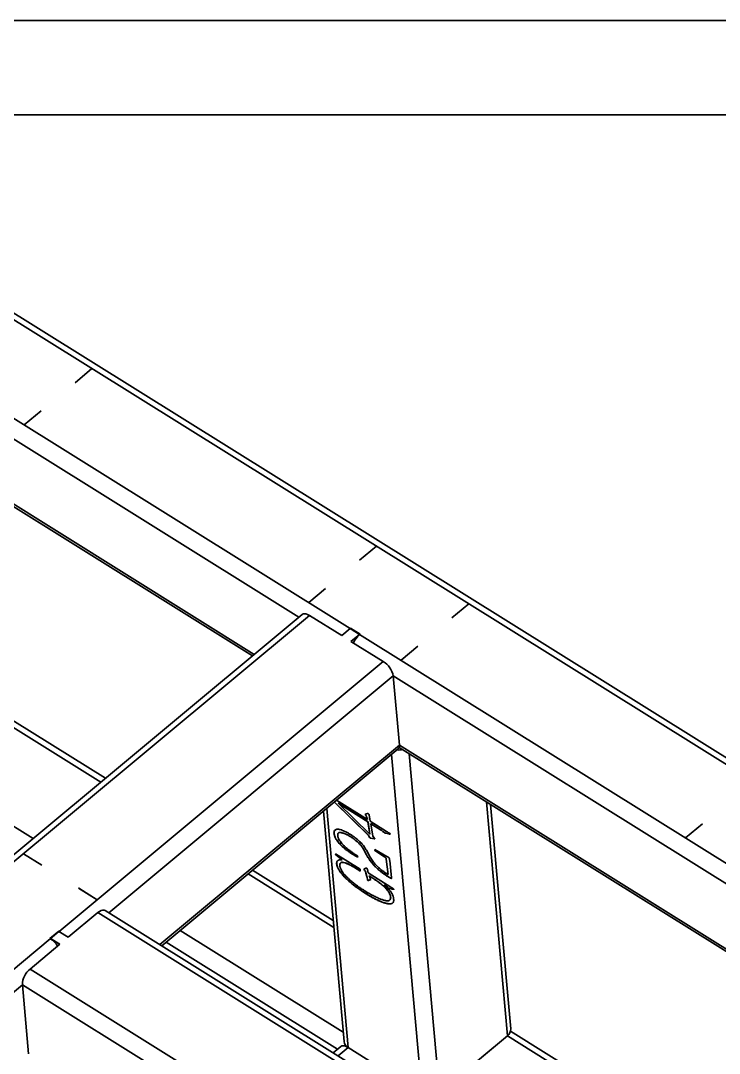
# Model space of a CAD drawing. Header units: millimetres. Extents: x 0 to 14850, y 0 to 10716.
# Drawn here: x 7656 to 9511, y 7758 to 10500 of the extents above; entities that cross this region are included whole.
import ezdxf

# ---------------------------------------------------------------- set-up
doc = ezdxf.new("R2010")
doc.units = ezdxf.units.MM
doc.header["$LTSCALE"] = 50
doc.layers.add('粗实线', color=7, linetype='Continuous', lineweight=35)

msp = doc.modelspace()

# ---------------------------------------------------------------- linework, layer by layer
at = {"color": 7, "linetype": 'Continuous', "lineweight": 35}
for p, q in [((12601.791, 6606.967), (6844.5, 10200.785)), ((12617.745, 6614.643), (6864.203, 10206.122)), ((6664.421, 10050.904), (8530.028, 8886.354)), ((6665.235, 9816.169), (8271.106, 8813.752)), ((7844.684, 9576.122), (7799.878, 9538.83)), ((7799.903, 9538.814), (7844.709, 9576.107)), ((7844.709, 9576.107), (7844.684, 9576.122)), ((7844.687, 9576.089), (7844.684, 9576.122)), ((7799.878, 9538.83), (7799.903, 9538.814)), ((7709.861, 9463.908), (7665.055, 9426.616)), ((7665.08, 9426.6), (7709.886, 9463.893)), ((7709.886, 9463.893), (7709.861, 9463.908)), ((7709.864, 9463.875), (7709.861, 9463.908)), ((7665.055, 9426.616), (7665.08, 9426.6)), ((8600.114, 9104.567), (8555.308, 9067.275)), ((8555.333, 9067.26), (8600.139, 9104.552)), ((8600.139, 9104.552), (8600.114, 9104.567)), ((8600.117, 9104.534), (8600.114, 9104.567)), ((7880.585, 8488.718), (6966.785, 9059.131)), ((8555.308, 9067.275), (8555.333, 9067.26)), ((8465.291, 8992.353), (8420.485, 8955.061)), ((8420.51, 8955.046), (8465.316, 8992.338)), ((8465.316, 8992.338), (8465.291, 8992.353)), ((8465.294, 8992.32), (8465.291, 8992.353)), ((8420.485, 8955.061), (8420.51, 8955.046)), ((8845.105, 8951.639), (8800.299, 8914.346)), ((8800.324, 8914.331), (8845.13, 8951.623)), ((8845.13, 8951.623), (8845.105, 8951.639)), ((8845.108, 8951.605), (8845.105, 8951.639)), ((8402.989, 8923.518), (7548.405, 8212.243)), ((8422.262, 8920.838), (7561.708, 8204.594)), ((8422.262, 8920.838), (8508.008, 8867.313)), ((8800.299, 8914.346), (8800.324, 8914.331)), ((8530.518, 8886.048), (8508.008, 8867.313)), ((8531.154, 8887.291), (8530.028, 8886.354)), ((8555.017, 8870.755), (8530.518, 8886.048)), ((8556.633, 8871.386), (8531.154, 8887.291)), ((8531.309, 8885.554), (8531.154, 8887.291)), ((8532.508, 8852.02), (8555.017, 8870.755)), ((8555.077, 8870.087), (8555.017, 8870.755)), ((8555.507, 8870.449), (8556.633, 8871.386)), ((8555.507, 8870.449), (10530.626, 7637.54)), ((8532.508, 8852.02), (8618.254, 8798.495)), ((8710.282, 8839.425), (8665.476, 8802.132)), ((8665.501, 8802.117), (8710.307, 8839.409)), ((8710.307, 8839.409), (8710.282, 8839.425)), ((8710.285, 8839.391), (8710.282, 8839.425)), ((8665.476, 8802.132), (8665.501, 8802.117)), ((7757.701, 8082.252), (8618.254, 8798.495)), ((8661.218, 8576.744), (8644.805, 8760.262)), ((8030.217, 8043.873), (8658.043, 8566.416)), ((8660.703, 8570.558), (10271.704, 7564.938)), ((8579.116, 8337.036), (8488.706, 8425.476)), ((8579.341, 8337.223), (8488.931, 8425.664)), ((8494.507, 8430.304), (8576.243, 8379.283)), ((8498.416, 8422.48), (8498.19, 8422.293)), ((8577.742, 8372.635), (8498.19, 8422.293)), ((8498.19, 8422.293), (8582.276, 8339.928)), ((8577.967, 8372.822), (8498.416, 8422.48)), ((8956.627, 7823.09), (8903.321, 8419.11)), ((8459.461, 8401.135), (8514.153, 7789.613)), ((8570.295, 8392.944), (8576.656, 8394.905)), ((8571.855, 8390.495), (8570.295, 8392.944)), ((8572.08, 8390.682), (8570.583, 8393.032)), ((8572.08, 8390.682), (8571.855, 8390.495)), ((8580.587, 8391.415), (8583.911, 8374.496)), ((8574.049, 8386.284), (8573.824, 8386.096)), ((8575.579, 8381.831), (8573.824, 8386.096)), ((8575.804, 8382.018), (8574.049, 8386.284)), ((8575.804, 8382.018), (8575.579, 8381.831)), ((8576.468, 8379.47), (8576.243, 8379.283)), ((8577.967, 8372.822), (8577.742, 8372.635)), ((8582.276, 8339.928), (8577.742, 8372.635)), ((8582.501, 8340.115), (8577.967, 8372.822)), ((8583.911, 8374.496), (8626.828, 8347.706)), ((8585.904, 8367.648), (8585.679, 8367.461)), ((8585.679, 8367.461), (8590.426, 8334.621)), ((8611.075, 8351.828), (8585.679, 8367.461)), ((8611.3, 8352.015), (8585.904, 8367.648)), ((9465.59, 8367.946), (9420.784, 8330.654)), ((9420.808, 8330.639), (9465.614, 8367.931)), ((9465.614, 8367.931), (9465.59, 8367.946)), ((9465.593, 8367.913), (9465.59, 8367.946)), ((8487.667, 8342.917), (8487.442, 8342.729)), ((8517.002, 8341.333), (8516.777, 8341.145)), ((8579.341, 8337.223), (8579.116, 8337.036)), ((8580.792, 8333.667), (8579.116, 8337.036)), ((8581.017, 8333.855), (8579.341, 8337.223)), ((8582.501, 8340.115), (8582.276, 8339.928)), ((8590.426, 8334.621), (8594.211, 8330.155)), ((8611.3, 8352.015), (8611.075, 8351.828)), ((8625.45, 8342.963), (8625.225, 8342.776)), ((8628.46, 8341.823), (8625.225, 8342.776)), ((8628.685, 8342.01), (8625.45, 8342.963)), ((8628.685, 8342.01), (8628.46, 8341.823)), ((8632.61, 8341.147), (8628.46, 8341.823)), ((8632.835, 8341.334), (8628.685, 8342.01)), ((8632.835, 8341.334), (8632.61, 8341.147)), ((8581.017, 8333.855), (8580.792, 8333.667)), ((8581.414, 8331.585), (8580.792, 8333.667)), ((8581.639, 8331.772), (8581.017, 8333.855)), ((8581.639, 8331.772), (8581.414, 8331.585)), ((8585.683, 8329.656), (8585.457, 8329.468)), ((8594.2, 8328.028), (8585.457, 8329.468)), ((8594.425, 8328.215), (8585.683, 8329.656)), ((8594.425, 8328.215), (8594.2, 8328.028)), ((9420.784, 8330.654), (9420.808, 8330.639)), ((7662.809, 8288.384), (7662.786, 8288.365)), ((7662.786, 8288.365), (7711.552, 8257.925)), ((7711.574, 8257.944), (7662.809, 8288.384)), ((7662.812, 8288.349), (7662.809, 8288.384)), ((8491.676, 8287.896), (8556.602, 8247.367)), ((8491.917, 8285.203), (8491.676, 8287.896)), ((8492.142, 8285.391), (8491.917, 8285.203)), ((8509.161, 8271.897), (8491.917, 8285.203)), ((8492.142, 8285.391), (8491.932, 8287.736)), ((8509.386, 8272.084), (8492.142, 8285.391)), ((8528.315, 8293.158), (8528.09, 8292.971)), ((8542.146, 8287.586), (8550.08, 8282.446)), ((8550.08, 8282.446), (8550.383, 8279.055)), ((8566.737, 8298.643), (8566.512, 8298.456)), ((8573.583, 8285.349), (8566.512, 8298.456)), ((8573.809, 8285.536), (8566.737, 8298.643)), ((8573.338, 8298.212), (8581.741, 8282.579)), ((8573.809, 8285.536), (8573.583, 8285.349)), ((8596.008, 8299.941), (8627.536, 8281.328)), ((8596.288, 8296.817), (8596.008, 8299.941)), ((8596.513, 8297.004), (8596.263, 8299.79)), ((8596.513, 8297.004), (8596.288, 8296.817)), ((8617.241, 8282.89), (8596.288, 8296.817)), ((8617.466, 8283.077), (8596.513, 8297.004)), ((8617.466, 8283.077), (8617.241, 8282.89)), ((7711.552, 8257.925), (7711.574, 8257.944)), ((8494.711, 8261.536), (8494.486, 8261.349)), ((8505.488, 8272.495), (8509.161, 8271.897)), ((8509.386, 8272.084), (8509.161, 8271.897)), ((8626.395, 8274.302), (8626.17, 8274.115)), ((8631.181, 8233.076), (8626.17, 8274.115)), ((8631.406, 8233.263), (8626.395, 8274.302)), ((8635.346, 8270.082), (8640.545, 8224.689)), ((8485.393, 8111.185), (8271.505, 8244.698)), ((8556.602, 8247.367), (8557.273, 8242.492)), ((8566.314, 8247.456), (8572.21, 8250.115)), ((8568.85, 8244.587), (8566.314, 8247.456)), ((8569.075, 8244.774), (8566.594, 8247.582)), ((8569.075, 8244.774), (8568.85, 8244.587)), ((8572.471, 8237.162), (8572.246, 8236.975)), ((8573.976, 8230.371), (8572.246, 8236.975)), ((8574.201, 8230.559), (8572.471, 8237.162)), ((8574.201, 8230.559), (8573.976, 8230.371)), ((8575.566, 8224.953), (8573.976, 8230.371)), ((8575.791, 8225.141), (8574.201, 8230.559)), ((8575.791, 8225.141), (8575.566, 8224.953)), ((8576.048, 8219.569), (8575.566, 8224.953)), ((8575.754, 8248.343), (8576.142, 8246.625)), ((8576.273, 8219.756), (8575.791, 8225.141)), ((8576.142, 8246.625), (8578.326, 8237.197)), ((8578.326, 8237.197), (8637.999, 8199.948)), ((8581.03, 8229.905), (8580.805, 8229.718)), ((8588.032, 8224.987), (8580.805, 8229.718)), ((8588.257, 8225.174), (8581.03, 8229.905)), ((8588.257, 8225.174), (8588.032, 8224.987)), ((8618.987, 8235.712), (8618.762, 8235.524)), ((8621.094, 8239.812), (8631.181, 8233.076)), ((8631.406, 8233.263), (8631.181, 8233.076)), ((8576.273, 8219.756), (8576.048, 8219.569)), ((8585.053, 8220.067), (8579.402, 8217.663)), ((8579.628, 8217.85), (8579.402, 8217.663)), ((8585.017, 8220.144), (8579.628, 8217.85)), ((8583.392, 8223.646), (8585.053, 8220.067)), ((8620.743, 8205.963), (8620.518, 8205.775)), ((8629.263, 8199.061), (8620.518, 8205.775)), ((8629.488, 8199.248), (8620.743, 8205.963)), ((8629.488, 8199.248), (8629.263, 8199.061)), ((8631.704, 8196.878), (8629.263, 8199.061)), ((8631.929, 8197.066), (8629.488, 8199.248)), ((7809.546, 8196.788), (7809.524, 8196.769)), ((7809.524, 8196.769), (7858.289, 8166.328)), ((7858.312, 8166.347), (7809.546, 8196.788)), ((7809.549, 8196.753), (7809.546, 8196.788)), ((8550.732, 8196.909), (8550.507, 8196.722)), ((8631.929, 8197.066), (8631.704, 8196.878)), ((8635.413, 8195.958), (8635.188, 8195.771)), ((8639.089, 8195.25), (8635.188, 8195.771)), ((8639.314, 8195.437), (8635.413, 8195.958)), ((8638.018, 8172.081), (8637.793, 8171.894)), ((8639.314, 8195.437), (8639.089, 8195.25)), ((8642.112, 8194.43), (8639.089, 8195.25)), ((8642.337, 8194.617), (8639.314, 8195.437)), ((8642.337, 8194.617), (8642.112, 8194.43)), ((7858.289, 8166.328), (7858.312, 8166.347)), ((7781.75, 8066.584), (7860.535, 8132.157)), ((9616.141, 7036.272), (7860.535, 8132.157)), ((9635.843, 7041.608), (7880.237, 8137.494)), ((6772.893, 7262.59), (7734.291, 8062.767)), ((7756.476, 8083.016), (7733.066, 8063.532)), ((7733.066, 8063.532), (7734.291, 8062.767)), ((7757.251, 8081.877), (7734.741, 8063.142)), ((7734.741, 8063.142), (7759.24, 8047.849)), ((7734.804, 8062.442), (7734.741, 8063.142)), ((7757.701, 8082.252), (7756.476, 8083.016)), ((7756.625, 8081.356), (7756.476, 8083.016)), ((7781.75, 8066.584), (7757.251, 8081.877)), ((7680.455, 7982.276), (7759.24, 8047.849)), ((7680.455, 7982.276), (9436.062, 6886.391)), ((7676.41, 7757.082), (7659.997, 7940.601)), ((9881.182, 7239.905), (8956.187, 7817.305)), ((8767.846, 7654.946), (8947.925, 7804.827)), ((8880.396, 7748.605), (8947.712, 7804.632)), ((8947.691, 7804.614), (8947.689, 7804.631)), ((8947.712, 7804.632), (8947.7, 7804.64)), ((8505.572, 7776.527), (8485.4, 7759.738)), ((8720.837, 7651.504), (8524.844, 7773.847))]:
    msp.add_line(p, q, dxfattribs=at)
at = {"color": 8, "linetype": 'Continuous', "lineweight": 35}
for p, q in [((8394.538, 8916.484), (6643.963, 10009.229)), ((6660.376, 9825.71), (8275.575, 8817.471)), ((7868.477, 8478.641), (6947.083, 9053.794)), ((6767.004, 8903.913), (7688.398, 8328.76)), ((8644.805, 8760.262), (7889.565, 8131.671)), ((10395.135, 7667.671), (8644.805, 8760.262)), ((8024.941, 8047.166), (8661.218, 8576.744)), ((8661.218, 8576.744), (10276.172, 7568.657)), ((8687.45, 8553.861), (8767.846, 7654.946)), ((8720.837, 7651.504), (8640.329, 8551.673)), ((8947.925, 7804.827), (8892.375, 8425.943)), ((8468.099, 8408.325), (8524.844, 7773.847)), ((8487.063, 8092.507), (8259.397, 8234.621)), ((8079.318, 8084.74), (8511.909, 7814.708)), ((8497.12, 7769.493), (8041.937, 8053.628)), ((7659.997, 7940.601), (6904.757, 7312.01)), ((9410.327, 6848.009), (7659.997, 7940.601)), ((9869.074, 7229.827), (8947.925, 7804.827)), ((8524.844, 7773.847), (8498.253, 7751.715))]:
    msp.add_line(p, q, dxfattribs=at)
at = {"color": 7, "linetype": 'Continuous', "lineweight": 35, "flags": 128}
for points in [[(8402.989, 8923.518), (8405.539, 8924.933), (8408.996, 8925.468), (8413.042, 8924.944), (8417.521, 8923.381), (8422.262, 8920.838)], [(8530.028, 8886.354), (8526.506, 8883.114), (8524.71, 8881.214)], [(7860.535, 8132.157), (7864.966, 8135.371), (7869.305, 8137.58), (7873.386, 8138.7), (7877.052, 8138.686), (7880.163, 8137.539), (7880.237, 8137.494)], [(7763.746, 8077.823), (7761.588, 8079.555), (7757.701, 8082.252)], [(8505.572, 7776.527), (8508.121, 7777.942), (8511.579, 7778.477), (8515.625, 7777.953), (8520.104, 7776.39), (8524.844, 7773.847)]]:
    msp.add_lwpolyline(points, dxfattribs=at)
at = {"color": 7, "linetype": 'Continuous', "lineweight": 35}
for centre, radius, start, end in [((8596.247, 8823.298), 62.313, 130.82743, 156.690576), ((8587.554, 8748.839), 58.38, 11.283682, 58.272588), ((8659.362, 8609.316), 45.668, 264.48199, 283.246038), ((8650.389, 8574.422), 11.076, 313.71665, 12.103378), ((7699.012, 8008.716), 64.545, 32.247354, 56.867864), ((7715.635, 7939.147), 55.657, 129.203712, 178.503406), ((8935.198, 7822.096), 21.452, 306.390451, 2.65515), ((8535.149, 7792.343), 21.173, 187.408317, 240.874839)]:
    msp.add_arc(centre, radius, start, end, dxfattribs=at)
for points, knots in [([(8573.824, 8386.096), (8573.612, 8386.638), (8573.234, 8387.605), (8572.682, 8388.89), (8572.262, 8389.817), (8571.964, 8390.314), (8571.855, 8390.495)], [0, 0, 0, 0, 0.37378688, 0.66626326, 0.8783288, 1, 1, 1, 1]), ([(8574.049, 8386.284), (8573.837, 8386.826), (8573.459, 8387.792), (8572.907, 8389.077), (8572.488, 8390.005), (8572.189, 8390.501), (8572.08, 8390.682)], [0, 0, 0, 0, 0.37378688, 0.66626326, 0.8783288, 1, 1, 1, 1]), ([(8576.656, 8394.905), (8577.039, 8394.969), (8577.657, 8395.071), (8578.768, 8394.594), (8579.568, 8393.902), (8580.159, 8393.134), (8580.517, 8392.257), (8580.561, 8391.727), (8580.587, 8391.415)], [0, 0, 0, 0, 0.28128283, 0.45425104, 0.59182614, 0.69909648, 0.82317497, 1, 1, 1, 1]), ([(8576.243, 8379.283), (8576.205, 8379.742), (8576.141, 8380.524), (8575.743, 8381.45), (8575.579, 8381.831)], [0, 0, 0, 0, 0.58810374, 1, 1, 1, 1]), ([(8576.468, 8379.47), (8576.43, 8379.93), (8576.366, 8380.712), (8575.968, 8381.637), (8575.804, 8382.018)], [0, 0, 0, 0, 0.58810374, 1, 1, 1, 1]), ([(8487.442, 8342.729), (8487.433, 8343.47), (8487.414, 8344.934), (8487.787, 8346.831), (8488.345, 8348.558), (8489.55, 8350.443), (8491.553, 8352.264), (8494.266, 8353.205), (8496.811, 8353.433), (8498.996, 8353.339), (8501.447, 8352.96), (8505.068, 8352.118), (8509.909, 8350.573), (8516.099, 8347.801), (8522.565, 8344.443), (8529.22, 8340.608), (8535.822, 8336.544), (8540.165, 8333.49), (8542.261, 8332.016)], [0, 0, 0, 0, 0.03566827, 0.0704794, 0.1057527, 0.14113151, 0.2124266, 0.28305513, 0.3199666, 0.35823218, 0.39927559, 0.44288208, 0.53314979, 0.6237359, 0.71718827, 0.81469535, 0.91052174, 1, 1, 1, 1]), ([(8528.09, 8292.971), (8526.732, 8293.901), (8524.106, 8295.7), (8520.303, 8298.495), (8516.769, 8301.188), (8513.429, 8303.906), (8510.138, 8306.815), (8506.786, 8310.134), (8503.266, 8313.835), (8499.722, 8317.841), (8496.384, 8321.915), (8493.586, 8325.859), (8491.406, 8329.544), (8489.953, 8332.898), (8488.992, 8335.864), (8488.269, 8338.479), (8487.674, 8340.784), (8487.516, 8342.106), (8487.442, 8342.729)], [0, 0, 0, 0, 0.07739329, 0.14966975, 0.2168726, 0.27926888, 0.34156598, 0.40830718, 0.48034243, 0.55775938, 0.6332927, 0.70125462, 0.76230777, 0.81955094, 0.8730981, 0.92088682, 0.96272162, 1, 1, 1, 1]), ([(8487.667, 8342.917), (8487.762, 8344.558), (8487.953, 8347.84), (8489.311, 8350.449), (8490.551, 8351.176), (8490.692, 8351.258)], [0, 0, 0, 0, 0.46989921, 0.93993135, 1, 1, 1, 1]), ([(8528.315, 8293.158), (8526.957, 8294.088), (8524.331, 8295.887), (8520.528, 8298.682), (8516.994, 8301.375), (8513.655, 8304.093), (8510.363, 8307.002), (8507.011, 8310.322), (8503.491, 8314.023), (8499.947, 8318.029), (8496.609, 8322.102), (8493.812, 8326.046), (8491.632, 8329.731), (8490.178, 8333.085), (8489.217, 8336.052), (8488.494, 8338.667), (8487.899, 8340.971), (8487.741, 8342.293), (8487.667, 8342.917)], [0, 0, 0, 0, 0.07739329, 0.14966975, 0.2168726, 0.27926888, 0.34156598, 0.40830718, 0.48034243, 0.55775938, 0.6332927, 0.70125462, 0.76230777, 0.81955094, 0.8730981, 0.92088682, 0.96272162, 1, 1, 1, 1]), ([(8516.777, 8341.145), (8515.452, 8341.663), (8512.869, 8342.674), (8509.167, 8343.835), (8505.824, 8344.459), (8502.732, 8344.811), (8500.121, 8344.439), (8498.335, 8342.929), (8497.273, 8340.474), (8497.249, 8338.209), (8497.236, 8337.023)], [0, 0, 0, 0, 0.13761604, 0.26839697, 0.39555871, 0.51663673, 0.63237463, 0.74612586, 0.8670581, 1, 1, 1, 1]), ([(8497.236, 8337.023), (8497.289, 8336.362), (8497.393, 8335.044), (8497.89, 8332.867), (8498.733, 8330.525), (8500.176, 8327.239), (8502.704, 8322.906), (8506.398, 8317.697), (8510.793, 8312.572), (8515.798, 8307.581), (8521.438, 8302.702), (8527.731, 8297.628), (8534.725, 8292.536), (8539.601, 8289.284), (8542.146, 8287.586)], [0, 0, 0, 0, 0.03910983, 0.07800729, 0.11696477, 0.15779616, 0.24060817, 0.32726753, 0.41765048, 0.51247808, 0.61641783, 0.73222231, 0.86027055, 1, 1, 1, 1]), ([(8517.002, 8341.333), (8515.199, 8342.043), (8511.594, 8343.463), (8506.582, 8344.588), (8502.022, 8345.259), (8500.106, 8344.122), (8499.269, 8343.626)], [0, 0, 0, 0, 0.26498235, 0.52980724, 0.79465393, 1, 1, 1, 1]), ([(8566.512, 8298.456), (8565.922, 8299.52), (8564.79, 8301.561), (8563.019, 8304.524), (8561.175, 8307.226), (8559.258, 8309.791), (8557.075, 8312.369), (8554.418, 8315.054), (8551.282, 8318.065), (8546.433, 8322.337), (8540.064, 8327.592), (8532.299, 8332.93), (8524.506, 8337.532), (8519.393, 8339.922), (8516.777, 8341.145)], [0, 0, 0, 0, 0.05297535, 0.10165906, 0.14762445, 0.18948873, 0.23400071, 0.28620669, 0.34667593, 0.41674083, 0.56269102, 0.70505801, 0.84909115, 1, 1, 1, 1]), ([(8566.737, 8298.643), (8566.147, 8299.707), (8565.015, 8301.748), (8563.244, 8304.712), (8561.4, 8307.414), (8559.483, 8309.978), (8557.3, 8312.556), (8554.643, 8315.241), (8551.507, 8318.253), (8546.658, 8322.525), (8540.289, 8327.779), (8532.525, 8333.117), (8524.731, 8337.72), (8519.618, 8340.11), (8517.002, 8341.333)], [0, 0, 0, 0, 0.05297535, 0.10165906, 0.14762445, 0.18948873, 0.23400071, 0.28620669, 0.34667593, 0.41674083, 0.56269102, 0.70505801, 0.84909115, 1, 1, 1, 1]), ([(8625.225, 8342.776), (8624.839, 8342.857), (8624.15, 8343.001), (8623.197, 8343.248), (8622.477, 8343.431), (8621.62, 8343.801), (8620.233, 8344.863), (8618.277, 8346.482), (8616.158, 8348.313), (8614.263, 8349.719), (8612.641, 8350.834), (8611.609, 8351.489), (8611.075, 8351.828)], [0, 0, 0, 0, 0.09080775, 0.16204965, 0.21925233, 0.25663187, 0.34490557, 0.50022176, 0.66616926, 0.78712016, 0.89001188, 1, 1, 1, 1]), ([(8625.45, 8342.963), (8625.064, 8343.044), (8624.375, 8343.188), (8623.422, 8343.436), (8622.702, 8343.618), (8621.845, 8343.988), (8620.458, 8345.05), (8618.502, 8346.669), (8616.383, 8348.501), (8614.489, 8349.907), (8612.866, 8351.021), (8611.834, 8351.676), (8611.3, 8352.015)], [0, 0, 0, 0, 0.09080775, 0.16204965, 0.21925233, 0.25663187, 0.34490557, 0.50022176, 0.66616926, 0.78712016, 0.89001188, 1, 1, 1, 1]), ([(8626.828, 8347.706), (8626.958, 8347.624), (8627.397, 8347.348), (8628.314, 8346.824), (8629.768, 8345.936), (8631.588, 8344.826), (8633.405, 8343.736), (8634.882, 8342.797), (8635.825, 8342.128), (8636.427, 8341.544), (8636.626, 8341.04), (8636.534, 8340.892), (8636.493, 8340.826)], [0, 0, 0, 0, 0.03765979, 0.12673966, 0.26714973, 0.45890288, 0.65407911, 0.79448917, 0.88455049, 0.9274483, 0.96752071, 1, 1, 1, 1]), ([(8636.493, 8340.826), (8636.391, 8340.713), (8636.082, 8340.371), (8634.967, 8340.599), (8633.818, 8340.754), (8632.971, 8341.03), (8632.61, 8341.147)], [0, 0, 0, 0, 0.1430748, 0.43130414, 0.7576148, 1, 1, 1, 1]), ([(8636.718, 8341.013), (8636.616, 8340.9), (8636.307, 8340.558), (8635.193, 8340.786), (8634.043, 8340.941), (8633.196, 8341.217), (8632.835, 8341.334)], [0, 0, 0, 0, 0.1430748, 0.43130414, 0.7576148, 1, 1, 1, 1]), ([(8542.261, 8332.016), (8544.434, 8330.326), (8548.802, 8326.929), (8554.124, 8322.124), (8558.21, 8318.24), (8560.97, 8315.37), (8563.425, 8312.637), (8566.334, 8309.031), (8569.766, 8304.248), (8572.11, 8300.288), (8573.338, 8298.212)], [0, 0, 0, 0, 0.18638505, 0.37458113, 0.46621741, 0.54977394, 0.62761339, 0.69808436, 0.84174316, 1, 1, 1, 1]), ([(8585.457, 8329.468), (8584.935, 8329.622), (8584.063, 8329.879), (8582.888, 8330.411), (8582.043, 8331), (8581.607, 8331.405), (8581.414, 8331.585)], [0, 0, 0, 0, 0.40785458, 0.68087326, 0.85869491, 1, 1, 1, 1]), ([(8585.683, 8329.656), (8585.16, 8329.81), (8584.288, 8330.066), (8583.113, 8330.598), (8582.268, 8331.188), (8581.832, 8331.593), (8581.639, 8331.772)], [0, 0, 0, 0, 0.40785458, 0.68087326, 0.85869491, 1, 1, 1, 1]), ([(8594.211, 8330.155), (8594.609, 8329.773), (8595.206, 8329.199), (8595.788, 8328.062), (8595.075, 8327.918), (8594.546, 8327.984), (8594.2, 8328.028)], [0, 0, 0, 0, 0.32388584, 0.48556393, 0.66339778, 1, 1, 1, 1]), ([(8595.768, 8328.268), (8595.752, 8328.247), (8595.692, 8328.169), (8595.443, 8328.162), (8595.03, 8328.136), (8594.657, 8328.185), (8594.425, 8328.215)], [0, 0, 0, 0, 0.06546081, 0.25128942, 0.53362196, 1, 1, 1, 1]), ([(8550.383, 8279.055), (8549.242, 8279.702), (8547.066, 8280.934), (8543.942, 8282.754), (8541.13, 8284.455), (8537.715, 8286.531), (8533.406, 8289.307), (8529.923, 8291.708), (8528.09, 8292.971)], [0, 0, 0, 0, 0.15459008, 0.29471376, 0.42200728, 0.53336569, 0.75452059, 1, 1, 1, 1]), ([(8550.608, 8279.243), (8549.467, 8279.889), (8547.291, 8281.122), (8544.167, 8282.941), (8541.355, 8284.643), (8537.941, 8286.719), (8533.631, 8289.494), (8530.148, 8291.895), (8528.315, 8293.158)], [0, 0, 0, 0, 0.15459008, 0.29471376, 0.42200728, 0.53336569, 0.75452059, 1, 1, 1, 1]), ([(8618.762, 8235.524), (8617.408, 8236.526), (8614.8, 8238.455), (8611.03, 8241.423), (8607.532, 8244.253), (8604.29, 8247.003), (8601.319, 8249.623), (8598.625, 8252.167), (8596.183, 8254.576), (8593.391, 8257.65), (8590.324, 8261.256), (8587.007, 8265.25), (8584.173, 8268.872), (8581.019, 8273.262), (8577.516, 8278.726), (8574.918, 8283.102), (8573.583, 8285.349)], [0, 0, 0, 0, 0.07882147, 0.15183751, 0.22038219, 0.28386907, 0.34307563, 0.3968308, 0.44661964, 0.49236942, 0.57532175, 0.64966814, 0.71503189, 0.77269154, 0.88327261, 1, 1, 1, 1]), ([(8618.987, 8235.712), (8617.633, 8236.713), (8615.025, 8238.642), (8611.255, 8241.611), (8607.757, 8244.44), (8604.516, 8247.191), (8601.545, 8249.81), (8598.85, 8252.354), (8596.408, 8254.763), (8593.616, 8257.838), (8590.549, 8261.444), (8587.233, 8265.438), (8584.399, 8269.059), (8581.244, 8273.449), (8577.741, 8278.914), (8575.143, 8283.289), (8573.809, 8285.536)], [0, 0, 0, 0, 0.07882147, 0.15183751, 0.22038219, 0.28386907, 0.34307563, 0.3968308, 0.44661964, 0.49236942, 0.57532175, 0.64966814, 0.71503189, 0.77269154, 0.88327261, 1, 1, 1, 1]), ([(8581.741, 8282.579), (8582.886, 8280.543), (8585.053, 8276.691), (8588.478, 8271.166), (8592.098, 8266.128), (8595.965, 8261.572), (8599.892, 8257.482), (8603.813, 8253.544), (8608.104, 8249.781), (8611.934, 8246.594), (8615.13, 8244.063), (8617.35, 8242.408), (8619.309, 8240.967), (8620.524, 8240.181), (8621.094, 8239.812)], [0, 0, 0, 0, 0.12111886, 0.22915725, 0.32951746, 0.42774395, 0.52199812, 0.61073968, 0.70446623, 0.81362026, 0.86925105, 0.91888873, 0.96193642, 1, 1, 1, 1]), ([(8626.17, 8274.115), (8626.11, 8274.642), (8626.003, 8275.577), (8624.871, 8277.081), (8623.617, 8278.056), (8622.062, 8279.348), (8619.861, 8280.964), (8618.185, 8282.196), (8617.241, 8282.89)], [0, 0, 0, 0, 0.15337447, 0.27242507, 0.36476873, 0.51543524, 0.72690299, 1, 1, 1, 1]), ([(8626.395, 8274.302), (8626.335, 8274.829), (8626.228, 8275.765), (8625.096, 8277.268), (8623.842, 8278.243), (8622.287, 8279.535), (8620.086, 8281.151), (8618.41, 8282.383), (8617.466, 8283.077)], [0, 0, 0, 0, 0.15337447, 0.27242507, 0.36476873, 0.51543524, 0.72690299, 1, 1, 1, 1]), ([(8627.536, 8281.328), (8628.148, 8280.982), (8629.217, 8280.377), (8630.625, 8279.527), (8631.605, 8278.919), (8632.403, 8278.402), (8633.134, 8277.738), (8633.946, 8276.983), (8634.533, 8275.828), (8634.768, 8274.472), (8635.159, 8272.433), (8635.277, 8270.942), (8635.346, 8270.082)], [0, 0, 0, 0, 0.1386529, 0.24250407, 0.31703939, 0.3597141, 0.42041649, 0.48589243, 0.53979333, 0.64003359, 0.79234884, 1, 1, 1, 1]), ([(8494.486, 8261.349), (8494.436, 8262.072), (8494.339, 8263.482), (8494.53, 8265.328), (8494.918, 8266.949), (8495.745, 8268.818), (8497.464, 8270.559), (8499.816, 8271.542), (8501.857, 8272.02), (8503.199, 8272.341), (8504.395, 8272.473), (8505.151, 8272.488), (8505.488, 8272.495)], [0, 0, 0, 0, 0.09357993, 0.18253261, 0.2691195, 0.35434016, 0.52851316, 0.7140203, 0.80625058, 0.88353287, 0.94813135, 1, 1, 1, 1]), ([(8550.507, 8196.722), (8547.606, 8198.884), (8541.63, 8203.338), (8534.117, 8209.35), (8528, 8214.563), (8523.431, 8218.667), (8518.963, 8222.929), (8514.664, 8227.285), (8510.685, 8231.575), (8507.164, 8235.676), (8504.211, 8239.535), (8501.801, 8243.117), (8499.894, 8246.36), (8498.315, 8249.209), (8497.125, 8251.676), (8496.023, 8254.47), (8495.144, 8257.691), (8494.709, 8260.109), (8494.486, 8261.349)], [0, 0, 0, 0, 0.126941666, 0.261461119, 0.330175974, 0.39827101, 0.466104628, 0.53343436, 0.597741577, 0.655447539, 0.707396639, 0.754379858, 0.796613794, 0.833742791, 0.86530277, 0.893054801, 0.945166877, 1, 1, 1, 1]), ([(8494.711, 8261.536), (8494.652, 8263.678), (8494.552, 8267.273), (8496.472, 8268.997), (8497.248, 8269.695)], [0, 0, 0, 0, 0.59567465, 1, 1, 1, 1]), ([(8550.732, 8196.909), (8547.831, 8199.072), (8541.855, 8203.525), (8534.342, 8209.538), (8528.225, 8214.751), (8523.657, 8218.855), (8519.188, 8223.117), (8514.889, 8227.472), (8510.91, 8231.762), (8507.389, 8235.863), (8504.436, 8239.722), (8502.026, 8243.305), (8500.12, 8246.547), (8498.54, 8249.396), (8497.35, 8251.864), (8496.248, 8254.657), (8495.369, 8257.878), (8494.934, 8260.297), (8494.711, 8261.536)], [0, 0, 0, 0, 0.126941666, 0.261461119, 0.330175974, 0.39827101, 0.466104628, 0.53343436, 0.597741577, 0.655447539, 0.707396639, 0.754379858, 0.796613794, 0.833742791, 0.86530277, 0.893054801, 0.945166877, 1, 1, 1, 1]), ([(8505.019, 8263.654), (8504.464, 8263.193), (8502.99, 8261.968), (8502.835, 8259.458), (8502.738, 8257.892)], [0, 0, 0, 0, 0.37605414, 1, 1, 1, 1]), ([(8502.738, 8257.892), (8502.833, 8256.837), (8503.017, 8254.789), (8503.875, 8251.421), (8505.193, 8247.966), (8506.947, 8244.388), (8509.234, 8240.66), (8512.116, 8236.766), (8515.517, 8232.659), (8519.424, 8228.451), (8523.626, 8224.224), (8527.987, 8220.133), (8532.393, 8216.204), (8538.266, 8211.367), (8545.42, 8205.862), (8553.746, 8199.941), (8561.773, 8194.642), (8567.045, 8191.313), (8569.674, 8189.653)], [0, 0, 0, 0, 0.04294049, 0.08334892, 0.12364606, 0.16327157, 0.20475914, 0.249858, 0.29949009, 0.35407887, 0.41151004, 0.46882914, 0.52599314, 0.58308569, 0.69441988, 0.79884753, 0.8996957, 1, 1, 1, 1]), ([(8557.273, 8242.492), (8551.801, 8245.901), (8540.859, 8252.718), (8527.376, 8259.909), (8516.781, 8264.502), (8510.577, 8265.477), (8506.542, 8265.425), (8505.588, 8264.282), (8505.403, 8264.062)], [0, 0, 0, 0, 0.29314588, 0.58625943, 0.7328154, 0.8792008, 0.97667104, 1, 1, 1, 1]), ([(8557.498, 8242.68), (8552.026, 8246.089), (8541.084, 8252.906), (8527.601, 8260.096), (8517.006, 8264.69), (8510.802, 8265.664), (8506.767, 8265.612), (8505.813, 8264.47), (8505.628, 8264.249)], [0, 0, 0, 0, 0.29314588, 0.58625943, 0.7328154, 0.8792008, 0.97667104, 1, 1, 1, 1]), ([(8572.246, 8236.975), (8572.138, 8237.432), (8571.859, 8238.623), (8571.004, 8240.688), (8570.167, 8242.806), (8569.218, 8244.09), (8568.85, 8244.587)], [0, 0, 0, 0, 0.19151749, 0.49874299, 0.80580006, 1, 1, 1, 1]), ([(8572.471, 8237.162), (8572.363, 8237.62), (8572.084, 8238.811), (8571.229, 8240.876), (8570.392, 8242.994), (8569.443, 8244.277), (8569.075, 8244.774)], [0, 0, 0, 0, 0.19151749, 0.49874299, 0.80580006, 1, 1, 1, 1]), ([(8572.21, 8250.115), (8572.515, 8250.165), (8573.095, 8250.259), (8574.19, 8249.751), (8575.147, 8249.151), (8575.584, 8248.569), (8575.754, 8248.343)], [0, 0, 0, 0, 0.316287521, 0.601623709, 0.845530755, 1, 1, 1, 1]), ([(8580.805, 8229.718), (8581.098, 8228.988), (8581.627, 8227.675), (8582.405, 8225.919), (8582.941, 8224.632), (8583.265, 8223.924), (8583.392, 8223.646)], [0, 0, 0, 0, 0.36279874, 0.65247481, 0.86399134, 1, 1, 1, 1]), ([(8637.793, 8171.894), (8637.732, 8172.928), (8637.611, 8175.007), (8636.588, 8178.633), (8635.043, 8182.518), (8632.636, 8186.69), (8629.588, 8191.065), (8625.784, 8195.504), (8621.497, 8199.991), (8616.778, 8204.153), (8611.904, 8208.139), (8606.996, 8211.779), (8602.238, 8215.211), (8597.61, 8218.484), (8592.905, 8221.761), (8589.707, 8223.878), (8588.032, 8224.987)], [0, 0, 0, 0, 0.05592839, 0.11238408, 0.17075918, 0.23085144, 0.29537382, 0.36705118, 0.44366651, 0.5233505, 0.6053367, 0.68742428, 0.76680106, 0.84131129, 0.91689287, 1, 1, 1, 1]), ([(8638.018, 8172.081), (8637.957, 8173.116), (8637.836, 8175.195), (8636.814, 8178.82), (8635.268, 8182.706), (8632.861, 8186.877), (8629.814, 8191.253), (8626.009, 8195.691), (8621.722, 8200.179), (8617.003, 8204.34), (8612.129, 8208.326), (8607.221, 8211.966), (8602.463, 8215.398), (8597.835, 8218.672), (8593.13, 8221.949), (8589.932, 8224.066), (8588.257, 8225.174)], [0, 0, 0, 0, 0.05592839, 0.11238408, 0.17075918, 0.23085144, 0.29537382, 0.36705118, 0.44366651, 0.5233505, 0.6053367, 0.68742428, 0.76680106, 0.84131129, 0.91689287, 1, 1, 1, 1]), ([(8640.545, 8224.689), (8640.598, 8224.141), (8640.702, 8223.055), (8639.628, 8222.722), (8638.302, 8223.088), (8636.69, 8223.89), (8634.537, 8225.083), (8630.81, 8227.342), (8625.487, 8230.813), (8621.073, 8233.905), (8618.762, 8235.524)], [0, 0, 0, 0, 0.06957193, 0.13812929, 0.18421264, 0.25132385, 0.34119282, 0.45429293, 0.71429233, 1, 1, 1, 1]), ([(8640.198, 8223.204), (8640.112, 8223.133), (8639.77, 8222.851), (8638.582, 8223.271), (8635.683, 8224.665), (8629.069, 8228.711), (8623.02, 8232.911), (8618.987, 8235.712)], [0, 0, 0, 0, 0.02350643, 0.0933654, 0.16314669, 0.44205627, 1, 1, 1, 1]), ([(8579.402, 8217.663), (8579.126, 8217.467), (8578.707, 8217.17), (8577.816, 8217.153), (8577.212, 8217.817), (8576.694, 8218.248), (8576.332, 8218.899), (8576.151, 8219.326), (8576.048, 8219.569)], [0, 0, 0, 0, 0.347683721, 0.526033031, 0.647272159, 0.746954024, 0.855934446, 1, 1, 1, 1]), ([(8579.628, 8217.85), (8579.351, 8217.654), (8578.932, 8217.357), (8578.041, 8217.34), (8577.437, 8218.005), (8576.919, 8218.435), (8576.557, 8219.086), (8576.376, 8219.513), (8576.273, 8219.756)], [0, 0, 0, 0, 0.347683721, 0.526033031, 0.647272159, 0.746954024, 0.855934446, 1, 1, 1, 1]), ([(8620.518, 8205.775), (8621.262, 8205.067), (8623.059, 8203.357), (8626.18, 8200.485), (8630.015, 8196.859), (8633.46, 8193.27), (8636.319, 8190.056), (8638.334, 8187.367), (8640.188, 8184.519), (8641.827, 8181.566), (8643.266, 8178.604), (8644.365, 8175.728), (8645.21, 8172.961), (8645.471, 8171.257), (8645.601, 8170.409)], [0, 0, 0, 0, 0.06656853, 0.16087663, 0.27692935, 0.4089062, 0.47861176, 0.54960677, 0.62194033, 0.69840811, 0.77559519, 0.84957493, 0.92511671, 1, 1, 1, 1]), ([(8637.999, 8199.948), (8638.685, 8199.523), (8639.974, 8198.724), (8641.763, 8197.568), (8643.273, 8196.597), (8644.472, 8195.814), (8645.417, 8195.201), (8646.001, 8194.688), (8646.454, 8194.413), (8646.638, 8193.859), (8645.441, 8194.235), (8644.576, 8194.004), (8643.261, 8194.143), (8642.432, 8194.35), (8642.112, 8194.43)], [0, 0, 0, 0, 0.14640709, 0.275169104, 0.381218077, 0.467080037, 0.532904689, 0.576480175, 0.602834225, 0.610816637, 0.677075461, 0.800995812, 0.923103229, 1, 1, 1, 1]), ([(8645.601, 8170.409), (8645.809, 8168.885), (8646.225, 8165.846), (8645.694, 8162.095), (8644.457, 8159.059), (8642.86, 8157.135), (8641.155, 8156.085), (8639.553, 8155.569), (8637.686, 8155.234), (8635.487, 8155.161), (8632.985, 8155.312), (8630.139, 8155.701), (8626.947, 8156.33), (8623.428, 8157.168), (8619.596, 8158.324), (8615.474, 8159.76), (8611.095, 8161.466), (8605.026, 8164.078), (8597.585, 8167.564), (8588.792, 8172.211), (8579.946, 8177.394), (8570.667, 8183.045), (8560.76, 8189.434), (8553.976, 8194.256), (8550.507, 8196.722)], [0, 0, 0, 0, 0.04029717, 0.08034985, 0.11946331, 0.15760722, 0.17700726, 0.19757406, 0.22015149, 0.24427772, 0.2705181, 0.29898027, 0.33042579, 0.36424276, 0.40027546, 0.43765362, 0.47740955, 0.51865236, 0.59949348, 0.67353727, 0.74694795, 0.82694323, 0.91150874, 1, 1, 1, 1]), ([(8642.326, 8157.396), (8641.789, 8156.888), (8640.091, 8155.286), (8634.612, 8155.262), (8627.053, 8156.359), (8618.132, 8158.948), (8605.779, 8163.835), (8589.836, 8171.693), (8570.332, 8183.327), (8557.265, 8192.382), (8550.732, 8196.909)], [0, 0, 0, 0, 0.03438768, 0.10857799, 0.20758471, 0.30662407, 0.40568799, 0.60375448, 0.801895, 1, 1, 1, 1]), ([(8569.674, 8189.653), (8573.149, 8187.535), (8580.347, 8183.147), (8589.339, 8178.198), (8596.584, 8174.452), (8601.76, 8171.917), (8606.555, 8169.828), (8610.996, 8168.003), (8615.025, 8166.567), (8618.63, 8165.373), (8621.804, 8164.418), (8624.533, 8163.789), (8626.916, 8163.414), (8629.014, 8163.254), (8630.832, 8163.35), (8632.853, 8163.773), (8634.862, 8164.711), (8636.672, 8166.361), (8637.694, 8168.745), (8637.759, 8170.828), (8637.793, 8171.894)], [0, 0, 0, 0, 0.12769348, 0.26445454, 0.33311671, 0.3981453, 0.4588563, 0.51603678, 0.56893618, 0.61685456, 0.65888176, 0.69622298, 0.72981445, 0.76116207, 0.79008254, 0.81716172, 0.86727978, 0.91160138, 0.95474407, 1, 1, 1, 1]), ([(8635.188, 8195.771), (8634.58, 8195.849), (8633.5, 8195.988), (8632.25, 8196.608), (8631.704, 8196.878)], [0, 0, 0, 0, 0.56311582, 1, 1, 1, 1]), ([(8635.413, 8195.958), (8634.805, 8196.036), (8633.725, 8196.176), (8632.475, 8196.795), (8631.929, 8197.066)], [0, 0, 0, 0, 0.56311582, 1, 1, 1, 1]), ([(8635.685, 8165.94), (8636.143, 8166.231), (8637.862, 8167.323), (8637.952, 8170.068), (8638.018, 8172.081)], [0, 0, 0, 0, 0.26641663, 1, 1, 1, 1]), ([(8646.378, 8194.203), (8646.268, 8194.223), (8645.861, 8194.301), (8644.592, 8194.284), (8643.319, 8194.472), (8642.337, 8194.617)], [0, 0, 0, 0, 0.07781984, 0.28875592, 1, 1, 1, 1])]:
    msp.add_open_spline(points, degree=3, knots=knots, dxfattribs=at)
at = {"layer": '粗实线'}
for p, q in [((0, 10500), (14850, 10500)), ((750, 10250), (14600, 10250))]:
    msp.add_line(p, q, dxfattribs=at)

doc.saveas('drawing.dxf')
